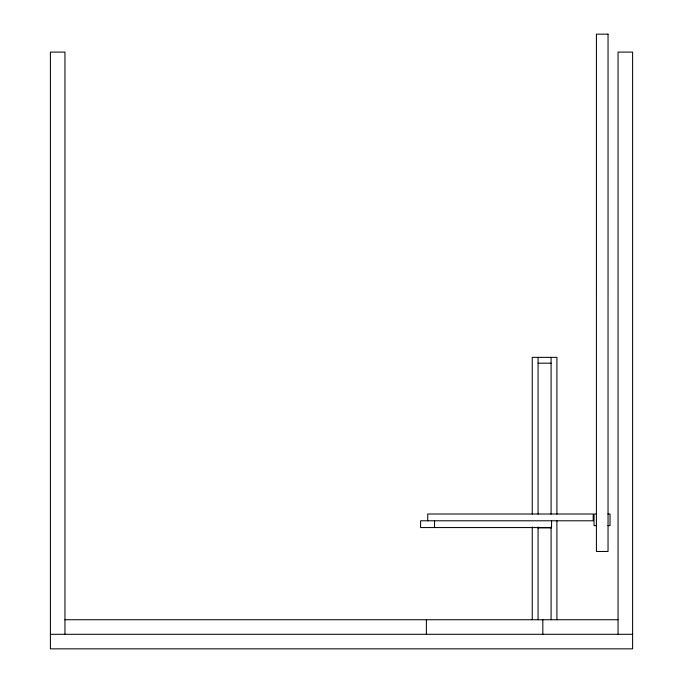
<?xml version="1.0" encoding="UTF-8"?>
<svg xmlns="http://www.w3.org/2000/svg" width="683" height="683" viewBox="0 0 683 683"><rect width="100%" height="100%" fill="white"/><g stroke="black" fill="none" stroke-linecap="round" stroke-linejoin="round"><path stroke-width="1.02" d="M538.076 363.185L551.087 363.185M596.174 514.009L594.039 514.009L594.039 525.645L596.174 525.645M607.896 514.009L610.021 514.009L610.021 525.645L607.896 525.645M537.837 527.831L551.326 527.831M64.953 619.737L618.047 619.737M50.397 634.294L632.603 634.294M618.047 634.294L618.047 52.087L632.603 52.087L632.603 648.85L50.397 648.85L50.397 52.087L64.953 52.087L64.953 634.294M556.91 514.145L556.91 357.363L532.253 357.363L532.253 514.145M556.91 520.548L556.91 619.737M551.557 520.788L551.557 527.566L420.6 527.566L420.6 520.788L593.203 520.788L593.203 514.009L427.729 514.009L427.729 520.788M551.087 357.363L551.087 514.145M551.087 526.943L551.087 619.737M542.831 619.737L542.831 634.294M538.076 357.363L538.076 514.145M538.076 526.943L538.076 619.737M532.253 526.943L532.253 619.737M434.55 520.788L434.55 527.566M426.388 619.737L426.388 634.294M608.041 34.15L596.421 34.15L596.413 551.471L608.041 551.471L608.049 34.15"/></g></svg>
